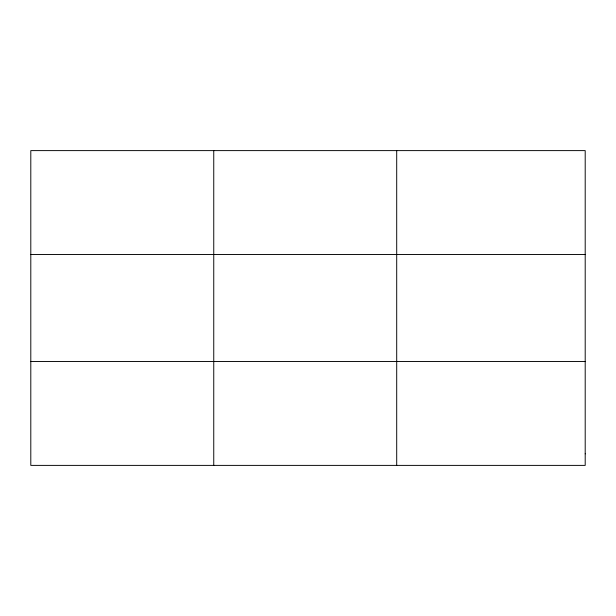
<?xml version="1.0" encoding="UTF-8"?>
<svg xmlns="http://www.w3.org/2000/svg" width="616" height="616" viewBox="0 0 616 616"><rect width="100%" height="100%" fill="white"/><g stroke="black" fill="none" stroke-linecap="round" stroke-linejoin="round"><path stroke-width="0.92" d="M213.752 150.612L213.752 465.388M396.704 150.612L396.704 465.388M30.8 254.485L585.2 254.485M30.8 361.515L585.2 361.515M585.2 453.846L585.2 465.388L30.8 465.388L30.8 150.612L585.2 150.612L585.2 453.846"/></g></svg>
